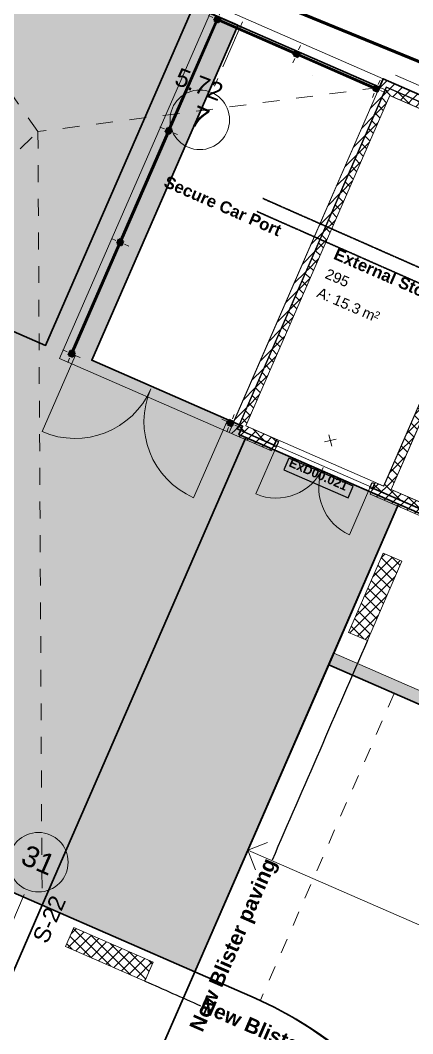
# Model space of a CAD drawing. Header units: millimetres. Extents: x -99530 to 1067232, y -97212 to 137997.
# Drawn here: x 22893 to 29485, y -31800 to -14791 of the extents above; entities that cross this region are included whole.
import ezdxf
from ezdxf.enums import TextEntityAlignment as Align

# ---------------------------------------------------------------- set-up
doc = ezdxf.new("R2010")
doc.units = ezdxf.units.MM
doc.header["$MEASUREMENT"] = 0
for name, pattern in [('2-0_5', [500, 250, -250]), ('Dashed', [564.444447, 282.222223, -282.222223]), ('Double Dashed', [1093.611073, 529.166651, -211.666656, 141.111112, -211.666656]), ('HIDDEN2', [0.375, 0.25, -0.125])]:
    doc.linetypes.add(name, pattern=pattern)
for name, color, linetype in [('A-15-MG_Structural_Grid', 7, 'Continuous'), ('A-20-M_Floor_Slab', 7, 'Continuous'), ('A-20-M_Hard_Landscape', 7, 'Continuous'), ('A-25-M_Wall_Ext', 7, 'Continuous'), ('A-25-M_Wall_Int', 7, 'Continuous'), ('A-95-MC_Marker_Section_P2.Marker', 7, 'Continuous'), ('ArchiCAD Doors', 7, 'Continuous'), ('New_A-05-M_Gross_Int_Engineering', 7, 'Continuous'), ('New_A-05-M_Gross_Int_Plant', 7, 'Continuous'), ('New_A-15-MG_Structural_Grid_Phase_2', 7, 'Continuous'), ('New_A-20-M_Hard_Landscape', 7, 'Continuous'), ('New_A-25-M_Wall_Ext', 7, 'Continuous'), ('New_A-40-M_Soft_Landscaping_P2', 7, 'Continuous'), ('New_A-95-D_Dim_Grid.Dim', 7, 'Continuous'), ('New_ArchiCAD Door Markers', 7, 'Continuous'), ('New_ArchiCAD Doors', 7, 'Continuous')]:
    doc.layers.add(name, color=color, linetype=linetype)
for name, color, linetype, lineweight, true_color in [('A-15-MG_Structural_Grid_Pen_No__163', 7, 'Continuous', 0, 0x750077), ('A-20-M_Hard_Landscape-Phase 1_Pen_No__248', 7, 'Continuous', 158, 0xe8dc01), ('A-20-M_Hard_Landscape-Phase 2_Pen_No__148', 7, 'Continuous', 0, 0x444444), ('A-20-M_Hard_Landscape_Pen_No__53', 7, 'Continuous', 35, 0x444444), ('A-25-M_Wall_Ext_Pen_No__107', 7, 'Continuous', 15, 0xa6a6a6), ('A-25-M_Wall_Ext_Pen_No__147', 7, 'Continuous', 0, 0x606060), ('A-25-M_Wall_Ext_Pen_No__27', 7, 'Continuous', 50, 0x2a2a2a), ('A-25-M_Wall_Ext_Pen_No__28', 7, 'Continuous', 50, 0x2a2a2a), ('A-25-M_Wall_Int_Pen_No__107', 7, 'Continuous', 15, 0xa6a6a6), ('New_A-05-M_Gross_Int_Engineering_Pen_No__74', 7, 'Continuous', 20, 0x606060), ('New_A-05-M_Gross_Int_Plant_Pen_No__74', 7, 'Continuous', 20, 0x606060), ('New_A-15-MG_Structural_Grid_Phase_2_Pen_No__222', 7, 'Continuous', 13, 0x65af33), ('New_A-20-M_Hard_Landscape-Phase 2_Pen_No__102', 7, 'Continuous', 15, 0xcccccc), ('New_A-20-M_Hard_Landscape-Phase 2_Pen_No__148', 7, 'Continuous', 0, 0x444444), ('New_A-20-M_Hard_Landscape_Pen_No__53', 7, 'Continuous', 35, 0x444444), ('New_A-25-M_Wall_Ext_Pen_No__107', 7, 'Continuous', 15, 0xa6a6a6), ('New_A-25-M_Wall_Ext_Pen_No__27', 7, 'Continuous', 50, 0x2a2a2a), ('New_ArchiCAD Doors_Pen_No__23', 7, 'Continuous', 30, 0x2a2a2a), ('New_ArchiCAD Doors_Pen_No__27', 7, 'Continuous', 50, 0x2a2a2a)]:
    doc.layers.add(name, color=color, linetype=linetype, lineweight=lineweight, true_color=true_color)
for name, color, linetype, lineweight in [('A-20-M_Floor_Slab_Pen_No__89', 8, 'Continuous', 20), ('A-20-M_Hard_Landscape-Phase 1_Pen_No__7', 7, 'Continuous', 35), ('A-20-M_Hard_Landscape_Pen_No__1', 7, 'Continuous', 13), ('A-25-M_Wall_Ext_Pen_No__1', 7, 'Continuous', 13), ('A-25-M_Wall_Ext_Pen_No__20', 7, 'Continuous', 0), ('A-25-M_Wall_Int_Pen_No__1', 7, 'Continuous', 13), ('A-95-MC_Marker_Section_P2.Marker_Pen_No__6', 7, 'Continuous', 35), ('ArchiCAD Doors_Pen_No__1', 7, 'Continuous', 13), ('G-10-P_Topo_Building_Pen_No__194', 7, 'Continuous', 25), ('G-10-P_Topo_Fence_Pen_No__2', 8, 'Continuous', 15), ('G-10-P_Topo_Wall_Pen_No__2', 8, 'Continuous', 15), ('New_A-20-M_Hard_Landscape-Phase 2_Pen_No__1', 7, 'Continuous', 13), ('New_A-20-M_Hard_Landscape-Phase 2_Pen_No__101', 252, 'Continuous', 15), ('New_A-20-M_Hard_Landscape-Phase 2_Pen_No__143', 254, 'Continuous', 0), ('New_A-20-M_Hard_Landscape-Phase 2_Pen_No__98', 8, 'Continuous', 13), ('New_A-40-M_Soft_Landscaping_P2_Pen_No__150', 7, 'Continuous', 0), ('New_A-95-D_Dim_Grid.Dim_Pen_No__4', 7, 'Continuous', 20), ('New_A-95-P_Text_1_50_GA_Pen_No__1', 7, 'Continuous', 13), ('New_ArchiCAD Door Markers_Pen_No__1', 7, 'Continuous', 13), ('New_ArchiCAD Door Markers_Pen_No__5', 7, 'Continuous', 25), ('New_ArchiCAD Doors_Pen_No__1', 7, 'Continuous', 13), ('New_ArchiCAD Doors_Pen_No__3', 7, 'Continuous', 18), ('New_ArchiCAD Zone Stamps_Pen_No__6', 7, 'Continuous', 35), ('New_ArchiCAD Zone Stamps_Pen_No__9', 7, 'Continuous', 13)]:
    doc.layers.add(name, color=color, linetype=linetype, lineweight=lineweight)
doc.styles.add('GENERATED_STYLE_1', font='')
doc.styles.add('GENERATED_STYLE_2', font='')
doc.styles.add('GENERATED_STYLE_3', font='')
doc.styles.add('GENERATED_STYLE_4', font='')
doc.styles.get('GENERATED_STYLE_1').set_extended_font_data('Arial', bold=True)
doc.styles.get('GENERATED_STYLE_2').set_extended_font_data('Swis721 BT', bold=True)
doc.styles.get('GENERATED_STYLE_3').set_extended_font_data('Arial')
doc.styles.get('GENERATED_STYLE_4').set_extended_font_data('Swis721 BT')
doc.linetypes.add('GAS_UNDERGROUND', pattern='A,0,[2,EC-MA-00-GF-DR-A-00361 Phase 2 Hub Ground Floor GA-S2-P191.Shx,S=1.746032,R=0,X=0,Y=0],-320,0', length=320)
doc.dimstyles.new('GENERATED_STYLE__4', dxfattribs={"dimtxt": 0.18, "dimasz": 273.6, "dimexe": 0.18, "dimexo": 0.0625, "dimgap": 0.09, "dimtad": 0, "dimtih": 1, "dimtoh": 1, "dimdec": 4, "dimzin": 0, "dimdsep": 46, "dimcen": 0.09, "dimadec": 0, "dimazin": 0, "dimtfac": 1, "dimtdec": 4, "dimtmove": 0, "dimatfit": 3, "dimldrblk": 'ARROWHEAD_5', "dimfxl": 1, "dimtolj": 1, "dimtzin": 0, "dimarcsym": 0})
doc.dimstyles.new('GENERATED_STYLE__5', dxfattribs={"dimtxt": 300, "dimasz": 95, "dimexe": 0.18, "dimexo": 0, "dimgap": 0.09, "dimtad": 1, "dimdec": 0, "dimzin": 0, "dimdsep": 46, "dimtxsty": 'GENERATED_STYLE_4', "dimblk": 'ARROWHEAD_2', "dimblk1": 'ARROWHEAD_2', "dimblk2": 'ARROWHEAD_2', "dimcen": 0.09, "dimclrd": 7, "dimclre": 7, "dimclrt": 7, "dimadec": 0, "dimazin": 0, "dimtfac": 1, "dimtdec": 4, "dimtmove": 0, "dimatfit": 3, "dimfxl": 1, "dimtolj": 1, "dimtzin": 0, "dimarcsym": 0})
pattern_1 = [(45, (0, 0), (-91.92388, 91.92388), [])]
pattern_2 = [(45, (0, 0), (-91.92388, 91.92388), []), (135, (0, 0), (91.92388, 91.92388), [])]

# ---------------------------------------------------------------- blocks, each defined once
blk = doc.blocks.new('External Storage_295_2_1', base_point=(29061, -19355))
at = {"layer": 'New_A-05-M_Gross_Int_Engineering_Pen_No__74', "linetype": 'Continuous'}
for p, q in [((29097, -16052), (26679, -21598)), ((31414, -17062), (29097, -16052)), ((28996, -22608), (31414, -17062)), ((26679, -21598), (28996, -22608))]:
    blk.add_line(p, q, dxfattribs=at)
at = {"layer": 'New_ArchiCAD Zone Stamps_Pen_No__6'}
for tag, height, style, p in [('ROOM_NAME', 200, 'GENERATED_STYLE_1', (28219, -18606)), ('ROOM_NUMBER', 175, 'GENERATED_STYLE_3', (28066, -18951)), ('measuredAreaCode', 175, 'GENERATED_STYLE_3', (27928, -19266)), ('DUMMY_649', 175, 'GENERATED_STYLE_3', (28197, -19383)), ('DUMMY_650', 175, 'GENERATED_STYLE_3', (28626, -19570)), ('DUMMY_651', 117, 'GENERATED_STYLE_3', (28870, -19663))]:
    blk.add_attdef(tag, text='', height=height, rotation=336.4404, dxfattribs=dict(at, style=style)).set_placement(p, align=Align.TOP_LEFT)
blk = doc.blocks.new('Mesh_1_1', base_point=(-63082, -84193))
at = {"layer": 'New_A-20-M_Hard_Landscape_Pen_No__53', "linetype": 'Continuous', "flags": 128}
blk.add_lwpolyline([(23704, -55064), (28700, -43606), (28807, -43653), (29918, -41105), (30272, -40293, 0.412979), (26840, -31201), (25827, -30759), (28073, -25609), (37903, -29895, 0.414214), (40536, -28861), (42535, -24277)], format="xyb", dxfattribs=at)
blk = doc.blocks.new('Refuse _ Recycling_GF036_5_1', base_point=(32097, -20678))
at = {"layer": 'New_A-05-M_Gross_Int_Plant_Pen_No__74', "linetype": 'Continuous'}
for p, q in [((31543, -17118), (29124, -22664)), ((35209, -18717), (31543, -17118)), ((32791, -24263), (35209, -18717)), ((29124, -22664), (32791, -24263))]:
    blk.add_line(p, q, dxfattribs=at)
at = {"layer": 'New_ArchiCAD Zone Stamps_Pen_No__9'}
for tag, height, style, p in [('ROOM_NAME', 200, 'GENERATED_STYLE_1', (31136, -19878)), ('ROOM_NUMBER', 175, 'GENERATED_STYLE_3', (30983, -20223)), ('measuredAreaCode', 175, 'GENERATED_STYLE_3', (30846, -20538)), ('DUMMY_649', 175, 'GENERATED_STYLE_3', (31115, -20656)), ('DUMMY_650', 175, 'GENERATED_STYLE_3', (31543, -20842)), ('DUMMY_651', 117, 'GENERATED_STYLE_3', (31787, -20935))]:
    blk.add_attdef(tag, text='', height=height, rotation=336.4404, dxfattribs=dict(at, style=style)).set_placement(p, align=Align.TOP_LEFT)
blk = doc.blocks.new('Mesh_9_1', base_point=(23260, -29640))
at = {"layer": 'New_A-20-M_Hard_Landscape_Pen_No__53', "linetype": 'Continuous', "flags": 128}
blk.add_lwpolyline([(23260, -29640), (25827, -30759), (29248, -22914), (26681, -21794)], close=True, dxfattribs=at)
blk = doc.blocks.new('Mesh_10_1', base_point=(38532, -26962))
at = {"layer": 'New_A-20-M_Hard_Landscape_Pen_No__53', "linetype": 'Continuous', "flags": 128}
blk.add_lwpolyline([(38532, -26962), (29248, -22914), (28073, -25609), (37903, -29895, 0.414214), (40536, -28861), (40856, -28128), (38476, -27090)], format="xyb", close=True, dxfattribs=at)
blk = doc.blocks.new('Mesh_12_1', base_point=(22690, -37953))
at = {"layer": 'New_A-40-M_Soft_Landscaping_P2_Pen_No__150', "linetype": 'Continuous', "flags": 128}
blk.add_lwpolyline([(22690, -37953), (29918, -41105), (30272, -40293, 0.41532), (26927, -31239), (25827, -30759)], format="xyb", close=True, dxfattribs=at)
blk = doc.blocks.new('Mesh_13_1', base_point=(11993, -24727))
at = {"layer": 'New_A-20-M_Hard_Landscape_Pen_No__53', "linetype": 'Continuous', "flags": 128}
blk.add_lwpolyline([(11993, -24727), (11193, -26560), (22461, -31473), (23260, -29640), (13971, -25590), (19905, -11980), (28926, -15914), (28988, -15772), (40920, -20975), (41987, -18527), (19056, -8528)], close=True, dxfattribs=at)
blk = doc.blocks.new('Mesh_15_1', base_point=(22690, -37953))
at = {"layer": 'New_A-40-M_Soft_Landscaping_P2_Pen_No__150', "linetype": 'Continuous', "flags": 128}
blk.add_lwpolyline([(22690, -37953), (29918, -41105), (30272, -40293, 0.41532), (26927, -31239), (25827, -30759)], format="xyb", close=True, dxfattribs=at)
blk = doc.blocks.new('Slab_3_1', base_point=(28988, -15773))
at = {"layer": 'A-20-M_Floor_Slab_Pen_No__89', "linetype": 'Continuous', "flags": 128}
blk.add_lwpolyline([(28988, -15773), (26142, -14532), (23554, -20467), (26400, -21708)], close=True, dxfattribs=at)
blk = doc.blocks.new('Double Door 19')
at = {"layer": 'New_ArchiCAD Doors_Pen_No__1', "linetype": 'Continuous'}
for p, q in [((-905, -10), (-905, 0)), ((905, -10), (905, 0))]:
    blk.add_line(p, q, dxfattribs=at)
at = {"layer": 'New_ArchiCAD Doors_Pen_No__23', "linetype": 'Continuous'}
for p, q in [((-898, 0), (-905, 0)), ((-905, 0), (-905, -100)), ((-858, 0), (-898, 0)), ((-898, 0), (-898, -100)), ((-858, -100), (-858, 0)), ((898, 0), (858, 0)), ((858, 0), (858, -100)), ((898, 0), (905, 0)), ((898, -100), (898, 0)), ((905, 0), (905, -100)), ((-898, -100), (-905, -100)), ((-898, -100), (-858, -100)), ((858, -100), (898, -100)), ((898, -100), (905, -100))]:
    blk.add_line(p, q, dxfattribs=at)
at = {"layer": 'New_ArchiCAD Doors_Pen_No__3', "linetype": 'Continuous'}
for p, q in [((-858, 0), (-858, 858)), ((858, 0), (858, 858))]:
    blk.add_line(p, q, dxfattribs=at)
for centre, start, end in [((-858, 0), 0, 90), ((858, 0), 90, 180)]:
    blk.add_arc(centre, 858, start, end, dxfattribs=at)
blk = doc.blocks.new('Door Stamp 17_52')
at = {"layer": 'New_ArchiCAD Door Markers_Pen_No__5', "linetype": 'Continuous'}
for p, q in [((589, -97), (-589, -97)), ((-589, -97), (-589, -309)), ((589, -309), (589, -97)), ((-589, -309), (589, -309)), ((-589, -309), (589, -309))]:
    blk.add_line(p, q, dxfattribs=at)
at = {"layer": 'New_ArchiCAD Door Markers_Pen_No__1', "style": 'GENERATED_STYLE_2'}
blk.add_attdef('AC_WIDO_ID', text='', height=150, dxfattribs=at).set_placement((-530, -264), align=Align.BOTTOM_LEFT)
blk = doc.blocks.new('Wall_61_1', base_point=(26400, -21708))
at = {"layer": 'A-25-M_Wall_Ext_Pen_No__107', "linetype": 'Continuous'}
h = blk.add_hatch(dxfattribs=at)
h.set_pattern_fill('Common_Brick_0001', color=256, style=0, pattern_type=2)
h.set_pattern_definition(pattern_1)
h.paths.add_polyline_path([(26400, -21708), (27112, -22019), (27149, -21934), (27153, -21925), (26534, -21655)])
h = blk.add_hatch(dxfattribs=at)
h.set_pattern_fill('Common_Brick_0001', color=256, style=0, pattern_type=2)
h.set_pattern_definition(pattern_1)
h.paths.add_polyline_path([(28808, -22657), (28771, -22742), (30103, -23323), (30140, -23238), (30144, -23229), (28812, -22648)])
at = {"layer": 'A-25-M_Wall_Ext_Pen_No__1', "linetype": 'Continuous'}
for p, q in [((27149, -21934), (27112, -22019)), ((27153, -21925), (27149, -21934)), ((28808, -22657), (28771, -22742)), ((28812, -22648), (28808, -22657))]:
    blk.add_line(p, q, dxfattribs=at)
at = {"layer": 'A-25-M_Wall_Ext_Pen_No__1', "linetype": 'Continuous', "flags": 128}
for points in [[(26400, -21708), (27112, -22019)], [(27153, -21925), (26534, -21655)], [(28771, -22742), (30103, -23323)], [(30144, -23229), (28812, -22648)]]:
    blk.add_lwpolyline(points, dxfattribs=at)
at = {"layer": 'New_ArchiCAD Door Markers'}
ref = blk.add_blockref('Door Stamp 17_52', (27983, -22286), dxfattribs=dict(at, rotation=336.4404115839915))
ref.add_attrib('AC_WIDO_ID', 'ExD00.021', dxfattribs={"layer": 'New_ArchiCAD Door Markers_Pen_No__1', "color": 7, "height": 150, "rotation": 336.4404, "style": 'GENERATED_STYLE_2'}).set_placement((27374, -22313), align=Align.BOTTOM_LEFT)
at = {"layer": 'New_ArchiCAD Doors', "color": 251, "linetype": 'Continuous', "lineweight": 20, "true_color": 0x606060, "xscale": -1, "zscale": 1000, "rotation": 156.4404115839914}
blk.add_blockref('Double Door 19', (27979, -22296), dxfattribs=at)
blk = doc.blocks.new('Wall_63_1', base_point=(41147, -21075))
at = {"layer": 'A-25-M_Wall_Ext_Pen_No__107', "linetype": 'Continuous'}
h = blk.add_hatch(dxfattribs=at)
h.set_pattern_fill('Common_Brick_0001', color=256, style=0, pattern_type=2)
h.set_pattern_definition(pattern_1)
h.paths.add_polyline_path([(38775, -20040), (28988, -15773), (29041, -15907), (38734, -20134), (38739, -20123)])
at = {"layer": 'A-25-M_Wall_Ext_Pen_No__1', "linetype": 'Continuous', "flags": 128}
for points in [[(38775, -20040), (28988, -15773)], [(29041, -15907), (38734, -20134)]]:
    blk.add_lwpolyline(points, dxfattribs=at)
blk = doc.blocks.new('Wall_64_1', base_point=(28988, -15773))
at = {"layer": 'A-25-M_Wall_Ext_Pen_No__107', "linetype": 'Continuous'}
h = blk.add_hatch(dxfattribs=at)
h.set_pattern_fill('Common_Brick_0001', color=256, style=0, pattern_type=2)
h.set_pattern_definition(pattern_1)
h.paths.add_polyline_path([(28988, -15773), (26400, -21708), (26534, -21655), (29041, -15907)])
at = {"layer": 'A-25-M_Wall_Ext_Pen_No__1', "linetype": 'Continuous', "flags": 128}
for points in [[(28988, -15773), (28924, -15919)], [(26534, -21655), (29041, -15907)], [(28892, -15992), (26476, -21531)], [(26444, -21605), (26400, -21708)]]:
    blk.add_lwpolyline(points, dxfattribs=at)
blk = doc.blocks.new('Wall_67_1', base_point=(28996, -22608))
at = {"layer": 'A-25-M_Wall_Int_Pen_No__107', "linetype": 'Continuous'}
h = blk.add_hatch(dxfattribs=at)
h.set_pattern_fill('Concrete_Block_0001', color=256, style=0, pattern_type=2)
h.set_pattern_definition(pattern_2)
h.paths.add_polyline_path([(29124, -22664), (31543, -17118), (31414, -17062), (28996, -22608)])
at = {"layer": 'A-25-M_Wall_Int_Pen_No__1', "linetype": 'Continuous', "flags": 128}
for points in [[(31414, -17062), (28996, -22608)], [(29124, -22664), (31543, -17118)]]:
    blk.add_lwpolyline(points, dxfattribs=at)
blk = doc.blocks.new('Metal Double Door 19')
at = {"layer": 'ArchiCAD Doors_Pen_No__1', "linetype": 'Continuous'}
for p, q in [((-905, 0), (-905, -100)), ((905, 0), (905, -100))]:
    blk.add_line(p, q, dxfattribs=at)
blk = doc.blocks.new('Wall_69_1', base_point=(26679, -21598))
at = {"layer": 'A-25-M_Wall_Ext_Pen_No__107', "linetype": 'Continuous'}
h = blk.add_hatch(dxfattribs=at)
h.set_pattern_fill('Concrete_Block_0001', color=256, style=0, pattern_type=2)
h.set_pattern_definition(pattern_2)
h.paths.add_polyline_path([(26679, -21598), (26548, -21650), (27157, -21915), (27197, -21824)])
h = blk.add_hatch(dxfattribs=at)
h.set_pattern_fill('Concrete_Block_0001', color=256, style=0, pattern_type=2)
h.set_pattern_definition(pattern_2)
h.paths.add_polyline_path([(28856, -22547), (28816, -22639), (30148, -23219), (30188, -23128)])
at = {"layer": 'A-25-M_Wall_Ext_Pen_No__1', "linetype": 'Continuous'}
for p, q in [((27157, -21915), (27197, -21824)), ((28816, -22639), (28856, -22547))]:
    blk.add_line(p, q, dxfattribs=at)
at = {"layer": 'A-25-M_Wall_Ext_Pen_No__1', "linetype": 'Continuous', "flags": 128}
for points in [[(27197, -21824), (26679, -21598)], [(26548, -21650), (27157, -21915)], [(28996, -22608), (28856, -22547)], [(28816, -22639), (30148, -23219)], [(30188, -23128), (29124, -22664)]]:
    blk.add_lwpolyline(points, dxfattribs=at)
at = {"layer": 'ArchiCAD Doors', "color": 251, "linetype": 'Continuous', "lineweight": 20, "true_color": 0x606060, "zscale": 1000, "rotation": 156.4404115839913}
blk.add_blockref('Metal Double Door 19', (27987, -22277), dxfattribs=at)
blk = doc.blocks.new('Wall_71_1', base_point=(40867, -21184))
at = {"layer": 'A-25-M_Wall_Ext_Pen_No__107', "linetype": 'Continuous'}
h = blk.add_hatch(dxfattribs=at)
h.set_pattern_fill('Concrete_Block_0001', color=256, style=0, pattern_type=2)
h.set_pattern_definition(pattern_2)
h.paths.add_polyline_path([(29046, -15921), (29097, -16052), (38690, -20235), (38730, -20143)])
at = {"layer": 'A-25-M_Wall_Ext_Pen_No__1', "linetype": 'Continuous', "flags": 128}
for points in [[(38730, -20143), (29046, -15921)], [(29097, -16052), (31414, -17062)]]:
    blk.add_lwpolyline(points, dxfattribs=at)
blk = doc.blocks.new('Wall_72_1', base_point=(29097, -16052))
at = {"layer": 'A-25-M_Wall_Ext_Pen_No__107', "linetype": 'Continuous'}
h = blk.add_hatch(dxfattribs=at)
h.set_pattern_fill('Concrete_Block_0001', color=256, style=0, pattern_type=2)
h.set_pattern_definition(pattern_2)
h.paths.add_polyline_path([(29046, -15921), (26548, -21650), (26679, -21598), (29097, -16052)])
at = {"layer": 'A-25-M_Wall_Ext_Pen_No__1', "linetype": 'Continuous', "flags": 128}
for points in [[(29046, -15921), (26548, -21650)], [(26679, -21598), (29097, -16052)]]:
    blk.add_lwpolyline(points, dxfattribs=at)
blk = doc.blocks.new('Column_5_1', base_point=(28871, -15939))
at = {"layer": 'A-25-M_Wall_Ext_Pen_No__147', "linetype": 'Continuous'}
blk.add_hatch(color=256, dxfattribs=at).paths.add_polyline_path([(28819, -15960), (28892, -15992), (28924, -15919), (28851, -15887)])
at = {"layer": 'A-25-M_Wall_Ext_Pen_No__20', "linetype": 'Continuous'}
for p, q in [((28903, -15866), (28935, -15793)), ((28798, -15907), (28725, -15875)), ((28945, -15971), (29018, -16003)), ((28839, -16013), (28807, -16086))]:
    blk.add_line(p, q, dxfattribs=at)
blk.add_point((28871, -15939), dxfattribs=at)
at = {"layer": 'A-25-M_Wall_Ext_Pen_No__28', "linetype": 'Continuous'}
for p, q in [((28851, -15887), (28819, -15960)), ((28819, -15960), (28892, -15992)), ((28924, -15919), (28851, -15887)), ((28892, -15992), (28924, -15919))]:
    blk.add_line(p, q, dxfattribs=at)
blk = doc.blocks.new('Standard grid marker')
at = {"layer": 'A-15-MG_Structural_Grid_Pen_No__163', "linetype": 'Double Dashed'}
for p, q in [((1000, 0), (29726, 0)), ((29726, 0), (30726, 0))]:
    blk.add_line(p, q, dxfattribs=at)
at = {"layer": 'A-15-MG_Structural_Grid_Pen_No__163', "linetype": 'Continuous'}
blk.add_circle((31226, 0), 500, dxfattribs=at)
at = {"layer": 'A-15-MG_Structural_Grid_Pen_No__163', "linetype": 'Double Dashed'}
blk.add_point((29726, 0), dxfattribs=at)
blk.add_point((29726, 0), dxfattribs=at)
at = {"layer": 'A-15-MG_Structural_Grid_Pen_No__163', "style": 'GENERATED_STYLE_4'}
for tag, p in [('AC_MarkerText_1_0', (-500, 41)), ('AC_MarkerText_1_1', (31226, 41))]:
    blk.add_attdef(tag, text='', height=350, rotation=90, dxfattribs=at).set_placement(p, align=Align.MIDDLE_CENTER)
blk = doc.blocks.new('ARROWHEAD_5')
at = {"color": 0, "linetype": 'Continuous', "lineweight": 0}
blk.add_line((0, 0), (-1, 0), dxfattribs=at)
blk.add_solid([(-1, 0.2679), (0, 0), (-1, -0.2679), (-1, 0.2679)], dxfattribs=at)
blk = doc.blocks.new('Wall_73_1', base_point=(28833, -15928))
at = {"layer": 'New_A-25-M_Wall_Ext_Pen_No__107', "linetype": 'Continuous', "lineweight": 0, "true_color": 0x535353}
blk.add_hatch(color=251, dxfattribs=at).paths.add_polyline_path([(28837, -15919), (27575, -15369), (27571, -15378), (28833, -15928)])
at = {"layer": 'New_A-25-M_Wall_Ext_Pen_No__27', "linetype": 'Continuous', "flags": 128}
for points in [[(27571, -15378), (28833, -15928)], [(28837, -15919), (27575, -15369)]]:
    blk.add_lwpolyline(points, dxfattribs=at)
blk = doc.blocks.new('Slab_4_1', base_point=(29046, -15921))
at = {"layer": 'A-20-M_Floor_Slab_Pen_No__89', "linetype": 'Continuous', "flags": 128}
blk.add_lwpolyline([(29046, -15921), (40999, -21133), (38501, -26862), (26548, -21650)], close=True, dxfattribs=at)
blk = doc.blocks.new('Line_6_1', base_point=(26715, -28721))
at = {"layer": 'A-20-M_Hard_Landscape_Pen_No__1', "linetype": 'Continuous'}
for q in [(27044, -28592), (33943, -31873), (26844, -29051)]:
    blk.add_line((26715, -28721), q, dxfattribs=at)
blk = doc.blocks.new('Mesh_23_2', base_point=(11793, -55938))
at = {"layer": 'New_A-20-M_Hard_Landscape_Pen_No__53', "linetype": 'Continuous', "flags": 128}
blk.add_lwpolyline([(11793, -55938), (14359, -57057), (15159, -55224), (25027, -32592), (25827, -30759), (23260, -29640), (22461, -31473), (12592, -54105)], close=True, dxfattribs=at)
blk = doc.blocks.new('Mesh_24_2', base_point=(19905, -11980))
at = {"layer": 'New_A-20-M_Hard_Landscape_Pen_No__53', "linetype": 'Continuous', "flags": 128}
blk.add_lwpolyline([(19905, -11980), (13971, -25590), (23260, -29640), (26681, -21794), (26565, -21744), (26627, -21601), (24094, -20497), (26545, -14876), (26547, -14872)], close=True, dxfattribs=at)
blk = doc.blocks.new('Mesh_26_2', base_point=(20510, -12244))
at = {"layer": 'A-20-M_Hard_Landscape_Pen_No__53', "linetype": 'Continuous', "flags": 128}
blk.add_lwpolyline([(20510, -12244), (25801, -14552), (23318, -20246), (18027, -17939)], close=True, dxfattribs=at)
blk = doc.blocks.new('Wall_512_2', base_point=(25407, -16612))
at = {"layer": 'A-25-M_Wall_Ext_Pen_No__107', "linetype": 'Continuous', "lineweight": 0, "true_color": 0x535353}
blk.add_hatch(color=251, dxfattribs=at).paths.add_polyline_path([(25407, -16612), (26190, -14814), (26181, -14810), (25397, -16608)])
at = {"layer": 'A-25-M_Wall_Ext_Pen_No__27', "linetype": 'Continuous', "flags": 128}
for points in [[(26181, -14810), (25397, -16608)], [(25407, -16612), (26190, -14814)]]:
    blk.add_lwpolyline(points, dxfattribs=at)
blk = doc.blocks.new('Column_31_2', base_point=(23754, -20388))
at = {"layer": 'A-25-M_Wall_Ext_Pen_No__147', "linetype": 'Continuous'}
blk.add_hatch(color=256, dxfattribs=at).paths.add_polyline_path([(23702, -20409), (23775, -20441), (23807, -20367), (23734, -20335)])
at = {"layer": 'A-25-M_Wall_Ext_Pen_No__20', "linetype": 'Continuous'}
for p, q in [((23681, -20356), (23608, -20324)), ((23786, -20315), (23818, -20241)), ((23722, -20461), (23690, -20535)), ((23828, -20420), (23901, -20452))]:
    blk.add_line(p, q, dxfattribs=at)
blk.add_point((23754, -20388), dxfattribs=at)
at = {"layer": 'A-25-M_Wall_Ext_Pen_No__28', "linetype": 'Continuous'}
for p, q in [((23734, -20335), (23702, -20409)), ((23702, -20409), (23775, -20441)), ((23807, -20367), (23734, -20335)), ((23775, -20441), (23807, -20367))]:
    blk.add_line(p, q, dxfattribs=at)
blk = doc.blocks.new('Column_32_2', base_point=(24570, -18517))
at = {"layer": 'A-25-M_Wall_Ext_Pen_No__147', "linetype": 'Continuous'}
blk.add_hatch(color=256, dxfattribs=at).paths.add_polyline_path([(24518, -18538), (24591, -18570), (24623, -18496), (24550, -18464)])
at = {"layer": 'A-25-M_Wall_Ext_Pen_No__20', "linetype": 'Continuous'}
for p, q in [((24497, -18485), (24424, -18453)), ((24602, -18444), (24634, -18370)), ((24538, -18590), (24506, -18664)), ((24644, -18549), (24717, -18581))]:
    blk.add_line(p, q, dxfattribs=at)
blk.add_point((24570, -18517), dxfattribs=at)
at = {"layer": 'A-25-M_Wall_Ext_Pen_No__28', "linetype": 'Continuous'}
for p, q in [((24550, -18464), (24518, -18538)), ((24518, -18538), (24591, -18570)), ((24623, -18496), (24550, -18464)), ((24591, -18570), (24623, -18496))]:
    blk.add_line(p, q, dxfattribs=at)
blk = doc.blocks.new('Column_33_2', base_point=(26202, -14775))
at = {"layer": 'A-25-M_Wall_Ext_Pen_No__147', "linetype": 'Continuous'}
blk.add_hatch(color=256, dxfattribs=at).paths.add_polyline_path([(26149, -14796), (26222, -14828), (26254, -14755), (26181, -14723)])
at = {"layer": 'A-25-M_Wall_Ext_Pen_No__20', "linetype": 'Continuous'}
for p, q in [((26128, -14743), (26055, -14711)), ((26234, -14702), (26266, -14629)), ((26170, -14849), (26138, -14922)), ((26275, -14807), (26348, -14839))]:
    blk.add_line(p, q, dxfattribs=at)
blk.add_point((26202, -14775), dxfattribs=at)
at = {"layer": 'A-25-M_Wall_Ext_Pen_No__28', "linetype": 'Continuous'}
for p, q in [((26181, -14723), (26149, -14796)), ((26149, -14796), (26222, -14828)), ((26254, -14755), (26181, -14723)), ((26222, -14828), (26254, -14755))]:
    blk.add_line(p, q, dxfattribs=at)
blk = doc.blocks.new('Column_34_2', base_point=(26424, -21552))
at = {"layer": 'A-25-M_Wall_Ext_Pen_No__147', "linetype": 'Continuous'}
blk.add_hatch(color=256, dxfattribs=at).paths.add_polyline_path([(26371, -21573), (26444, -21605), (26476, -21531), (26403, -21499)])
at = {"layer": 'A-25-M_Wall_Ext_Pen_No__20', "linetype": 'Continuous'}
for p, q in [((26456, -21479), (26488, -21405)), ((26350, -21520), (26277, -21488)), ((26497, -21584), (26570, -21616)), ((26392, -21625), (26360, -21699))]:
    blk.add_line(p, q, dxfattribs=at)
blk.add_point((26424, -21552), dxfattribs=at)
at = {"layer": 'A-25-M_Wall_Ext_Pen_No__28', "linetype": 'Continuous'}
for p, q in [((26403, -21499), (26371, -21573)), ((26371, -21573), (26444, -21605)), ((26476, -21531), (26403, -21499)), ((26444, -21605), (26476, -21531))]:
    blk.add_line(p, q, dxfattribs=at)
blk = doc.blocks.new('Column_35_2', base_point=(25386, -16646))
at = {"layer": 'A-25-M_Wall_Ext_Pen_No__147', "linetype": 'Continuous'}
blk.add_hatch(color=256, dxfattribs=at).paths.add_polyline_path([(25333, -16667), (25407, -16699), (25439, -16626), (25365, -16594)])
at = {"layer": 'A-25-M_Wall_Ext_Pen_No__20', "linetype": 'Continuous'}
for p, q in [((25313, -16614), (25239, -16582)), ((25418, -16573), (25450, -16500)), ((25354, -16720), (25322, -16793)), ((25459, -16678), (25533, -16710))]:
    blk.add_line(p, q, dxfattribs=at)
blk.add_point((25386, -16646), dxfattribs=at)
at = {"layer": 'A-25-M_Wall_Ext_Pen_No__28', "linetype": 'Continuous'}
for p, q in [((25365, -16594), (25333, -16667)), ((25333, -16667), (25407, -16699)), ((25439, -16626), (25365, -16594)), ((25407, -16699), (25439, -16626))]:
    blk.add_line(p, q, dxfattribs=at)
blk = doc.blocks.new('Column_36_2', base_point=(27537, -15357))
at = {"layer": 'A-25-M_Wall_Ext_Pen_No__147', "linetype": 'Continuous'}
blk.add_hatch(color=256, dxfattribs=at).paths.add_polyline_path([(27484, -15378), (27557, -15410), (27589, -15337), (27516, -15305)])
at = {"layer": 'A-25-M_Wall_Ext_Pen_No__20', "linetype": 'Continuous'}
for p, q in [((27463, -15325), (27390, -15293)), ((27568, -15284), (27600, -15211)), ((27505, -15431), (27473, -15504)), ((27610, -15389), (27683, -15421))]:
    blk.add_line(p, q, dxfattribs=at)
blk.add_point((27537, -15357), dxfattribs=at)
at = {"layer": 'A-25-M_Wall_Ext_Pen_No__28', "linetype": 'Continuous'}
for p, q in [((27516, -15305), (27484, -15378)), ((27589, -15337), (27516, -15305)), ((27484, -15378), (27557, -15410)), ((27557, -15410), (27589, -15337))]:
    blk.add_line(p, q, dxfattribs=at)
blk = doc.blocks.new('Wall_514_2', base_point=(24559, -18556))
at = {"layer": 'New_A-25-M_Wall_Ext_Pen_No__107', "linetype": 'Continuous', "lineweight": 0, "true_color": 0x535353}
blk.add_hatch(color=251, dxfattribs=at).paths.add_polyline_path([(24550, -18552), (23766, -20349), (23775, -20353), (24559, -18556)])
at = {"layer": 'New_A-25-M_Wall_Ext_Pen_No__27', "linetype": 'Continuous', "flags": 128}
for points in [[(24550, -18552), (23766, -20349)], [(23775, -20353), (24559, -18556)]]:
    blk.add_lwpolyline(points, dxfattribs=at)
blk = doc.blocks.new('Double Door 19_12')
at = {"layer": 'New_ArchiCAD Doors_Pen_No__23', "linetype": 'Continuous'}
for p, q in [((-1409, 0), (-1416, 0)), ((-1416, 0), (-1416, -10)), ((-1389, 0), (-1409, 0)), ((-1409, 0), (-1409, -10)), ((-1389, -10), (-1389, 0)), ((1409, 0), (1389, 0)), ((1389, 0), (1389, -10)), ((1409, 0), (1416, 0)), ((1409, -10), (1409, 0)), ((1416, 0), (1416, -10)), ((-1409, -10), (-1416, -10)), ((-1409, -10), (-1389, -10)), ((1389, -10), (1409, -10)), ((1409, -10), (1416, -10))]:
    blk.add_line(p, q, dxfattribs=at)
at = {"layer": 'New_ArchiCAD Doors_Pen_No__27', "linetype": 'Continuous'}
for p, q in [((-1416, -10), (-1416, 0)), ((1416, -10), (1416, 0))]:
    blk.add_line(p, q, dxfattribs=at)
at = {"layer": 'New_ArchiCAD Doors_Pen_No__3', "linetype": 'Continuous'}
for p, q in [((-1389, 0), (-1389, 1389)), ((1389, 0), (1389, 1389))]:
    blk.add_line(p, q, dxfattribs=at)
for centre, start, end in [((-1389, 0), 0, 90), ((1389, 0), 90, 180)]:
    blk.add_arc(centre, 1389, start, end, dxfattribs=at)
blk = doc.blocks.new('Wall_515_2', base_point=(23793, -20399))
at = {"layer": 'New_A-25-M_Wall_Ext_Pen_No__107', "linetype": 'Continuous', "lineweight": 0, "true_color": 0x535353}
blk.add_hatch(color=251, dxfattribs=at).paths.add_polyline_path([(23789, -20409), (23789, -20409), (23793, -20399), (23793, -20399)])
at = {"layer": 'New_A-25-M_Wall_Ext_Pen_No__27', "linetype": 'Continuous'}
for p, q in [((23793, -20399), (23789, -20409)), ((26389, -21532), (26385, -21541))]:
    blk.add_line(p, q, dxfattribs=at)
at = {"layer": 'New_A-25-M_Wall_Ext_Pen_No__27', "linetype": 'Continuous', "flags": 128}
blk.add_lwpolyline([(23793, -20399), (23793, -20399)], dxfattribs=at)
at = {"layer": 'New_ArchiCAD Doors', "color": 251, "linetype": 'Continuous', "lineweight": 20, "true_color": 0x606060, "zscale": 1000, "rotation": 156.4404115839914}
blk.add_blockref('Double Door 19_12', (25087, -20975), dxfattribs=at)
blk = doc.blocks.new('Wall_516_2', base_point=(25375, -16685))
at = {"layer": 'New_A-25-M_Wall_Ext_Pen_No__107', "linetype": 'Continuous', "lineweight": 0, "true_color": 0x535353}
blk.add_hatch(color=251, dxfattribs=at).paths.add_polyline_path([(25365, -16681), (24582, -18478), (24591, -18482), (25375, -16685)])
at = {"layer": 'New_A-25-M_Wall_Ext_Pen_No__27', "linetype": 'Continuous', "flags": 128}
for points in [[(25365, -16681), (24582, -18478)], [(24591, -18482), (25375, -16685)]]:
    blk.add_lwpolyline(points, dxfattribs=at)
blk = doc.blocks.new('Wall_517_2', base_point=(27498, -15346))
at = {"layer": 'New_A-25-M_Wall_Ext_Pen_No__107', "linetype": 'Continuous', "lineweight": 0, "true_color": 0x535353}
blk.add_hatch(color=251, dxfattribs=at).paths.add_polyline_path([(27502, -15337), (26240, -14787), (26236, -14796), (27498, -15346)])
at = {"layer": 'New_A-25-M_Wall_Ext_Pen_No__27', "linetype": 'Continuous', "flags": 128}
for points in [[(26236, -14796), (27498, -15346)], [(27502, -15337), (26240, -14787)]]:
    blk.add_lwpolyline(points, dxfattribs=at)
blk = doc.blocks.new('Standard grid marker_15')
at = {"layer": 'New_A-15-MG_Structural_Grid_Phase_2_Pen_No__222', "linetype": 'Double Dashed'}
blk.add_line((20268, 0), (27450, 0), dxfattribs=at)
at = {"layer": 'New_A-15-MG_Structural_Grid_Phase_2_Pen_No__222', "linetype": 'Continuous'}
blk.add_circle((27950, 0), 500, dxfattribs=at)
at = {"layer": 'New_A-15-MG_Structural_Grid_Phase_2_Pen_No__222', "style": 'GENERATED_STYLE_4'}
for tag, p in [('AC_MarkerText_1_0', (-500, 36)), ('AC_MarkerText_1_1', (27950, 36))]:
    blk.add_attdef(tag, text='', height=350, rotation=270, dxfattribs=at).set_placement(p, align=Align.MIDDLE_CENTER)
blk = doc.blocks.new('*D1563')
at = {"layer": 'New_A-95-D_Dim_Grid.Dim_Pen_No__4', "linetype": 'Continuous'}
for p, q in [((19925, -42308), (24162, -32591)), ((24248, -32629), (24076, -32554)), ((24205, -32649), (24119, -32533)), ((24162, -32591), (24186, -32535)), ((18806, -44874), (19925, -42308)), ((20011, -42345), (19839, -42270)), ((19882, -42250), (19968, -42366))]:
    blk.add_line(p, q, dxfattribs=at)
at = {"layer": 'New_A-95-D_Dim_Grid.Dim_Pen_No__4', "insert": (21730, -38019), "char_height": 300, "attachment_point": 7, "rotation": 66.4404, "style": 'GENERATED_STYLE_4'}
blk.add_mtext('\\A1;{\\fSwis721 BT|b0|i0|c0|p34;10,600}', dxfattribs=at)
blk = doc.blocks.new('ARROWHEAD_2')
at = {"color": 0, "linetype": 'Continuous', "lineweight": 0}
for p, q in [((0, 0), (-1, 0)), ((-0.38, -0.66), (0.38, 0.66))]:
    blk.add_line(p, q, dxfattribs=at)
blk = doc.blocks.new('Cutting Plane_2_2', base_point=(21934, -30056))
at = {"layer": 'A-95-MC_Marker_Section_P2.Marker_Pen_No__6', "insert": (23671, -29564), "char_height": 275, "attachment_point": 9, "rotation": 66.4404, "style": 'GENERATED_STYLE_4'}
blk.add_mtext('\\A1;{\\fSwis721 BT|b0|i0|c0|p34;S-22}', dxfattribs=at)

msp = doc.modelspace()

# ---------------------------------------------------------------- hatches: boundary and pattern name
at = {"layer": 'New_A-20-M_Hard_Landscape-Phase 2_Pen_No__101', "linetype": 'Continuous'}
msp.add_hatch(color=256, dxfattribs=at).paths.add_polyline_path([(28158.5, -25411.4), (28072.6, -25608.6), (37868.6, -29880.1), (37954.6, -29683)])
at = {"layer": 'New_A-20-M_Hard_Landscape-Phase 2_Pen_No__102', "linetype": 'Continuous', "lineweight": 0, "true_color": 0x999999}
for points in [[(19904.6, -11981.6), (13970.8, -25589.7), (25826.6, -30759.4), (29247.7, -22913.7), (26565.1, -21743.8), (26627.3, -21601.2), (24094.3, -20496.7), (26545.2, -14875.9)], [(26545.2, -14875.9), (29078.3, -15980.5), (29078.5, -15980)], [(29195.9, -15710.6), (40975.7, -20847.2), (40976.6, -20845.2)]]:
    msp.add_hatch(color=253, dxfattribs=at).paths.add_polyline_path(points)
at = {"layer": 'New_A-20-M_Hard_Landscape-Phase 2_Pen_No__143', "linetype": 'Continuous'}
h = msp.add_hatch(dxfattribs=at)
h.set_pattern_fill('Concrete_Block_0001', color=256, style=0, pattern_type=2)
h.set_pattern_definition(pattern_2)
h.paths.add_polyline_path([(29303.3, -23868.9), (28988.1, -23731.5), (28407.4, -25063.1), (28722.6, -25200.5)])
h = msp.add_hatch(dxfattribs=at)
h.set_pattern_fill('Concrete_Block_0002', color=256, style=0, pattern_type=2)
h.set_pattern_definition(pattern_2)
h.paths.add_polyline_path([(23791, -30019.1), (23653.6, -30334.3), (24985.2, -30915), (25122.6, -30599.8)])

# ---------------------------------------------------------------- linework, layer by layer
at = {"layer": 'A-20-M_Hard_Landscape-Phase 1_Pen_No__248', "linetype": 'GAS_UNDERGROUND'}
msp.add_line((67412.1, -30987.9), (11628.9, -8122.9), dxfattribs=at)
at = {"layer": 'A-20-M_Hard_Landscape-Phase 1_Pen_No__7', "linetype": 'HIDDEN2', "flags": 128}
for points in [[(26969.7, -17782), (35409, -21505.7), (42305.8, -24461.1), (50492.3, -28046.2), (62614.4, -33363.2)], [(26872.8, -18001.6), (35313.3, -21725.8), (42210.4, -24681.3), (50395.9, -28266), (62518, -33583)]]:
    msp.add_lwpolyline(points, dxfattribs=at)
at = {"layer": 'A-20-M_Hard_Landscape-Phase 2_Pen_No__148', "linetype": '2-0_5'}
for p, q in [((25826.6, -30759.4), (28072.6, -25608.6)), ((29172.6, -26088.2), (26926.6, -31239))]:
    msp.add_line(p, q, dxfattribs=at)
at = {"layer": 'A-20-M_Hard_Landscape_Pen_No__1', "linetype": 'Dashed'}
for p, q in [((23190.4, -16659.5), (19905.1, -11980.5)), ((28923.9, -15918.6), (23190.4, -16659.5)), ((13970.8, -25589.7), (23190.4, -16659.5)), ((23190.4, -16659.5), (23260, -29640.2))]:
    msp.add_line(p, q, dxfattribs=at)
at = {"layer": 'G-10-P_Topo_Building_Pen_No__194', "linetype": 'Continuous'}
for p, q in [((27801.4, -15715.4), (27801.5, -15715.4)), ((28862.8, -16235.4), (28862.8, -16235.4))]:
    msp.add_line(p, q, dxfattribs=at)
at = {"layer": 'G-10-P_Topo_Fence_Pen_No__2', "linetype": 'Continuous'}
for p, q in [((28078.2, -21746.4), (28123.9, -21941.1)), ((28003.7, -21866.6), (28198.4, -21820.9)), ((28101, -21843.7), (28101.1, -21843.7))]:
    msp.add_line(p, q, dxfattribs=at)
at = {"layer": 'G-10-P_Topo_Wall_Pen_No__2', "linetype": 'Continuous'}
msp.add_line((26500, -31679.1), (26500, -31679.1), dxfattribs=at)
at = {"layer": 'New_A-20-M_Hard_Landscape-Phase 2_Pen_No__1', "linetype": 'Continuous', "flags": 128}
for points in [[(19904.6, -11981.6), (13970.8, -25589.7), (25826.6, -30759.4), (29247.7, -22913.7), (26565.1, -21743.8), (26627.3, -21601.2), (24094.3, -20496.7), (26545.2, -14875.9)], [(26545.2, -14875.9), (29078.3, -15980.5), (29078.5, -15980)], [(29195.9, -15710.6), (40975.7, -20847.2), (40976.6, -20845.2)]]:
    msp.add_lwpolyline(points, close=True, dxfattribs=at)
at = {"layer": 'New_A-20-M_Hard_Landscape-Phase 2_Pen_No__148', "linetype": '2-0_5'}
for p, q in [((25801.2, -14551.5), (23318.1, -20246.2)), ((23318.1, -20246.2), (20672.5, -19092.6))]:
    msp.add_line(p, q, dxfattribs=at)
at = {"layer": 'New_A-20-M_Hard_Landscape-Phase 2_Pen_No__98', "linetype": 'Continuous', "flags": 128}
for points in [[(29303.3, -23868.9), (28988.1, -23731.5), (28407.4, -25063.1), (28722.6, -25200.5)], [(28158.5, -25411.4), (28072.6, -25608.6), (37868.6, -29880.1), (37954.6, -29683)], [(23791, -30019.1), (23653.6, -30334.3), (24985.2, -30915), (25122.6, -30599.8)]]:
    msp.add_lwpolyline(points, close=True, dxfattribs=at)

# ---------------------------------------------------------------- block references
at = {"layer": 'A-15-MG_Structural_Grid', "color": 8, "linetype": 'Continuous', "lineweight": 15}
ref = msp.add_blockref('Standard grid marker', (38389.3, 12161.2), dxfattribs=dict(at, zscale=1000, rotation=246.440411583993))
ref.add_attrib('AC_MarkerText_1_1', '7', dxfattribs={"layer": 'A-15-MG_Structural_Grid_Pen_No__163', "color": 216, "true_color": 0x750077, "height": 350, "rotation": 336.44041, "style": 'GENERATED_STYLE_4'}).set_placement((25908.2, -16420.8), align=Align.MIDDLE_CENTER)
at = {"layer": 'A-20-M_Floor_Slab', "color": 8, "linetype": 'Continuous', "lineweight": 20}
for name, p in [('Slab_3_1', (28987.6, -15772.5)), ('Slab_4_1', (29045.7, -15920.6))]:
    msp.add_blockref(name, p, dxfattribs=at)
at = {"layer": 'A-20-M_Hard_Landscape', "color": 49, "lineweight": 35, "true_color": 0x444444}
msp.add_blockref('Mesh_26_2', (20510.2, -12244.3), dxfattribs=at)
at = {"layer": 'A-20-M_Hard_Landscape', "linetype": 'Continuous'}
msp.add_blockref('Line_6_1', (26715.2, -28721.4), dxfattribs=at)
at = {"layer": 'A-25-M_Wall_Ext', "color": 250, "lineweight": 50, "true_color": 0x2a2a2a}
for name, p in [('Column_33_2', (26201.8, -14775.3)), ('Wall_512_2', (25406.6, -16611.5)), ('Column_36_2', (27536.5, -15357.3)), ('Wall_64_1', (28987.6, -15772.5)), ('Column_5_1', (28871.2, -15939.3)), ('Wall_63_1', (41146.9, -21074.6)), ('Wall_72_1', (29097.4, -16052.2)), ('Wall_71_1', (40867.1, -21184.4)), ('Column_35_2', (25386, -16646.2)), ('Column_32_2', (24570.2, -18517.1)), ('Column_31_2', (23754.4, -20388)), ('Column_34_2', (26423.8, -21552)), ('Wall_69_1', (26679.2, -21597.9)), ('Wall_61_1', (26399.5, -21707.8))]:
    msp.add_blockref(name, p, dxfattribs=at)
at = {"layer": 'A-25-M_Wall_Int', "color": 250, "lineweight": 50, "true_color": 0x2a2a2a}
msp.add_blockref('Wall_67_1', (28996, -22608.2), dxfattribs=at)
at = {"layer": 'A-95-MC_Marker_Section_P2.Marker'}
msp.add_blockref('Cutting Plane_2_2', (21934.2, -30055.5), dxfattribs=at)
at = {"layer": 'New_A-05-M_Gross_Int_Engineering', "linetype": 'Continuous'}
ref = msp.add_blockref('External Storage_295_2_1', (29061.4, -19354.6), dxfattribs=at)
ref.add_attrib('ROOM_NAME', 'External Storage', dxfattribs={"layer": 'New_ArchiCAD Zone Stamps_Pen_No__6', "color": 7, "height": 200, "rotation": 336.44041, "style": 'GENERATED_STYLE_1'}).set_placement((28218.9, -18605.7), align=Align.TOP_LEFT)
ref.add_attrib('ROOM_NUMBER', '295', dxfattribs={"layer": 'New_ArchiCAD Zone Stamps_Pen_No__6', "color": 7, "height": 175, "rotation": 336.44041, "style": 'GENERATED_STYLE_3'}).set_placement((28065.8, -18951.1), align=Align.TOP_LEFT)
ref.add_attrib('measuredAreaCode', 'A: ', dxfattribs={"layer": 'New_ArchiCAD Zone Stamps_Pen_No__6', "color": 7, "height": 175, "rotation": 336.44041, "style": 'GENERATED_STYLE_3'}).set_placement((27928.4, -19266.2), align=Align.TOP_LEFT)
ref.add_attrib('DUMMY_649', '15.3', dxfattribs={"layer": 'New_ArchiCAD Zone Stamps_Pen_No__6', "color": 7, "height": 175, "rotation": 336.44041, "style": 'GENERATED_STYLE_3'}).set_placement((28197.4, -19383.5), align=Align.TOP_LEFT)
ref.add_attrib('DUMMY_650', ' m', dxfattribs={"layer": 'New_ArchiCAD Zone Stamps_Pen_No__6', "color": 7, "height": 175, "rotation": 336.44041, "style": 'GENERATED_STYLE_3'}).set_placement((28625.5, -19570.2), align=Align.TOP_LEFT)
ref.add_attrib('DUMMY_651', '2', dxfattribs={"layer": 'New_ArchiCAD Zone Stamps_Pen_No__6', "color": 7, "height": 116.7, "rotation": 336.44041, "style": 'GENERATED_STYLE_3'}).set_placement((28869.9, -19663.4), align=Align.TOP_LEFT)
at = {"layer": 'New_A-05-M_Gross_Int_Plant', "linetype": 'Continuous'}
ref = msp.add_blockref('Refuse _ Recycling_GF036_5_1', (32097.4, -20678.5), dxfattribs=at)
ref.add_attrib('ROOM_NAME', 'Refuse / Recycling', dxfattribs={"layer": 'New_ArchiCAD Zone Stamps_Pen_No__9', "color": 7, "height": 200, "rotation": 336.44041, "style": 'GENERATED_STYLE_1'}).set_placement((31136.1, -19877.7), align=Align.TOP_LEFT)
ref.add_attrib('ROOM_NUMBER', 'GF036', dxfattribs={"layer": 'New_ArchiCAD Zone Stamps_Pen_No__9', "color": 7, "height": 175, "rotation": 336.44041, "style": 'GENERATED_STYLE_3'}).set_placement((30983, -20223.1), align=Align.TOP_LEFT)
ref.add_attrib('measuredAreaCode', 'A: ', dxfattribs={"layer": 'New_ArchiCAD Zone Stamps_Pen_No__9', "color": 7, "height": 175, "rotation": 336.44041, "style": 'GENERATED_STYLE_3'}).set_placement((30845.6, -20538.2), align=Align.TOP_LEFT)
ref.add_attrib('DUMMY_649', '24.2', dxfattribs={"layer": 'New_ArchiCAD Zone Stamps_Pen_No__9', "color": 7, "height": 175, "rotation": 336.44041, "style": 'GENERATED_STYLE_3'}).set_placement((31114.5, -20655.5), align=Align.TOP_LEFT)
ref.add_attrib('DUMMY_650', ' m', dxfattribs={"layer": 'New_ArchiCAD Zone Stamps_Pen_No__9', "color": 7, "height": 175, "rotation": 336.44041, "style": 'GENERATED_STYLE_3'}).set_placement((31542.7, -20842.2), align=Align.TOP_LEFT)
ref.add_attrib('DUMMY_651', '2', dxfattribs={"layer": 'New_ArchiCAD Zone Stamps_Pen_No__9', "color": 7, "height": 116.7, "rotation": 336.44041, "style": 'GENERATED_STYLE_3'}).set_placement((31787.1, -20935.5), align=Align.TOP_LEFT)
at = {"layer": 'New_A-15-MG_Structural_Grid_Phase_2', "color": 8, "linetype": 'Continuous', "lineweight": 15}
ref = msp.add_blockref('Standard grid marker_15', (12025.6, -54541), dxfattribs=dict(at, zscale=1000, rotation=66.44041158399293))
ref.add_attrib('AC_MarkerText_1_1', '31', dxfattribs={"layer": 'New_A-15-MG_Structural_Grid_Phase_2_Pen_No__222', "color": 85, "true_color": 0x65af33, "height": 350, "rotation": 336.44041, "style": 'GENERATED_STYLE_4'}).set_placement((23197.5, -28884), align=Align.MIDDLE_CENTER)
at = {"layer": 'New_A-20-M_Hard_Landscape', "color": 49, "lineweight": 35, "true_color": 0x444444}
for name, p in [('Mesh_13_1', (11992.7, -24727.1)), ('Mesh_24_2', (19905.1, -11980.5)), ('Mesh_9_1', (23260, -29640.2)), ('Mesh_10_1', (38532.3, -26962.2)), ('Mesh_1_1', (-63082, -84192.5)), ('Mesh_23_2', (11792.7, -55938.3))]:
    msp.add_blockref(name, p, dxfattribs=at)
at = {"layer": 'New_A-25-M_Wall_Ext', "color": 250, "lineweight": 50, "true_color": 0x2a2a2a}
for name, p in [('Wall_517_2', (27497.9, -15345.9)), ('Wall_73_1', (28832.6, -15927.9)), ('Wall_516_2', (25374.6, -16684.9)), ('Wall_514_2', (24558.8, -18555.8)), ('Wall_515_2', (23793, -20399.4))]:
    msp.add_blockref(name, p, dxfattribs=at)
at = {"layer": 'New_A-40-M_Soft_Landscaping_P2'}
for name in ['Mesh_12_1', 'Mesh_15_1']:
    msp.add_blockref(name, (22689.6, -37953.4), dxfattribs=at)

# ---------------------------------------------------------------- texts
at = {"layer": 'G-10-P_Topo_Fence_Pen_No__2', "linetype": 'Continuous', "insert": (25461.4, -15863.5), "char_height": 300, "attachment_point": 7, "rotation": 338.9664, "style": 'GENERATED_STYLE_3'}
msp.add_mtext('\\A1;{\\fArial|b0|i0|c0|p34;5.72}', dxfattribs=at)
at = {"layer": 'New_A-95-P_Text_1_50_GA_Pen_No__1', "linetype": 'Continuous', "insert": (26335, -17815.5), "char_height": 200, "width": 2071.809, "attachment_point": 2, "rotation": 336.44041, "line_spacing_factor": 0.88526, "style": 'GENERATED_STYLE_2'}
msp.add_mtext('\\A1;{\\fSwis721 BT|b1|i0|c0|p34;Secure Car Port}', dxfattribs=at)
at = {"layer": 'New_A-95-P_Text_1_50_GA_Pen_No__1', "linetype": 'Continuous', "char_height": 250, "style": 'GENERATED_STYLE_2'}
for insert, attachment_point, rotation in [((27121.2, -28888.6), 6, 66.44041), ((25919.4, -31329.1), 4, 336.44041)]:
    msp.add_mtext('\\A1;{\\fSwis721 BT|b1|i0|c0|p34;New Blister paving  }', dxfattribs=dict(at, insert=insert, attachment_point=attachment_point, rotation=rotation))

# ---------------------------------------------------------------- dimensions: what is measured, and where the dimension line sits
at = {"layer": 'New_A-95-D_Dim_Grid.Dim', "linetype": 'Continuous'}
dim = msp.add_linear_dim(base=(24161.9, -32591.2), p1=(17769.8, -41367.8), p2=(22006.6, -31651.4), angle=66.44041, dimstyle='GENERATED_STYLE__5', dxfattribs=at)
dim.commit()
dim.dimension.update_dxf_attribs({"geometry": '*D1563', "text_midpoint": (21850.9, -37365.6), "dimtype": 160, "text_rotation": 66.44041})

# ---------------------------------------------------------------- leaders
at = {"layer": 'New_A-95-P_Text_1_50_GA_Pen_No__1', "linetype": 'Continuous', "path_type": 1, "annotation_type": 0, "has_hookline": 1, "text_width": 3488.1}
for points, hookline_direction, horizontal_direction in [([(28722.6, -25200.5), (27121.3, -28888.5)], 1, (0.399703, 0.916645, 0)), ([(24985.2, -30915), (25919.4, -31329.1)], 0, (0.916645, -0.399703, 0))]:
    msp.add_leader(points, dimstyle='GENERATED_STYLE__4', dxfattribs=dict(at, hookline_direction=hookline_direction, horizontal_direction=horizontal_direction))

doc.saveas('drawing.dxf')
